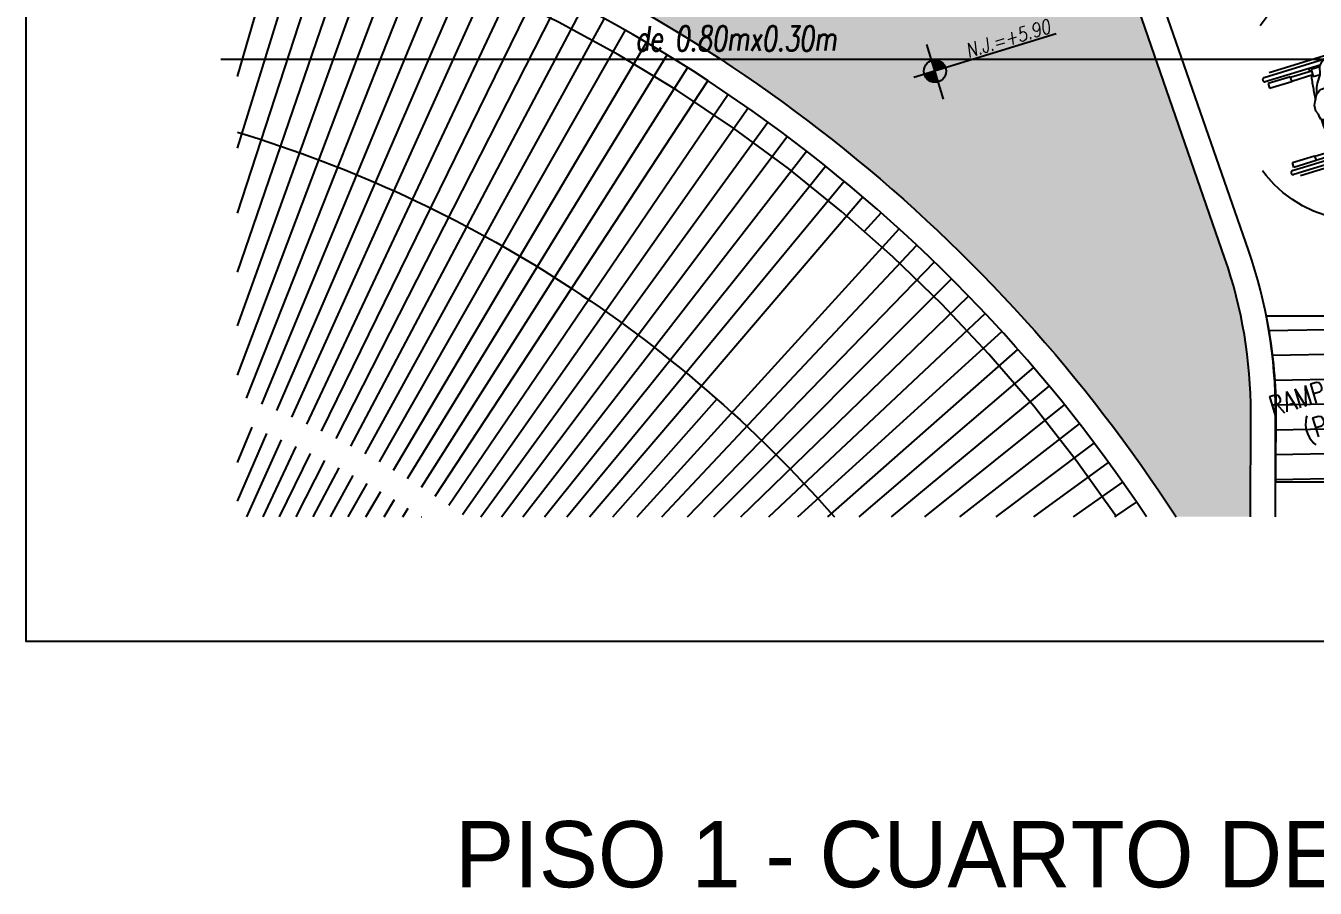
# Model space of a CAD drawing. Header units: millimetres. Extents: x -3 to 53, y -269 to 39.
# Drawn here: x 19.17 to 26.95, y 3.61 to 8.82 of the extents above; entities that cross this region are included whole.
import ezdxf
from ezdxf import colors
from ezdxf.entities.mleader import LeaderData, LeaderLine
from ezdxf.enums import TextEntityAlignment as Align
from ezdxf.math import Vec2, Vec3

# ---------------------------------------------------------------- set-up
doc = ezdxf.new("R2010")
doc.units = ezdxf.units.MM
doc.header["$LTSCALE"] = 15
for name, pattern in [('CENTER', [2, 1.25, -0.25, 0.25, -0.25]), ('HIDDEN2', [0.1875, 0.125, -0.0625]), ('PHANTOM', [63.50000000000001, 31.75, -6.35, 6.35, -6.35, 6.35, -6.35])]:
    doc.linetypes.add(name, pattern=pattern)
doc.layers.get('0').update_dxf_attribs({"color": 250})
for name, color, linetype in [('A-EJES', 251, 'PHANTOM'), ('A-HATCH', 250, 'Continuous'), ('A-MURO BAJO', 251, 'Continuous'), ('A-PROYECCIONES', 250, 'HIDDEN2'), ('A-PROYECCIONES INT.', 250, 'HIDDEN2'), ('A_50_TextoAmbiente', 252, 'Continuous'), ('A_50_TextoIndicaciones', 252, 'Continuous'), ('DLP_VERDE', 250, 'Continuous'), ('L13 Texto Grande', 150, 'Continuous'), ('L4 Linea mediana', 191, 'Continuous'), ('L6 Linea fina', 141, 'Continuous')]:
    doc.layers.add(name, color=color, linetype=linetype)
doc.styles.add('JNV ING', font='romans.shx', dxfattribs={"width": 0.7, "oblique": 8, "height": 0.15})
doc.styles.add('R175-75', font='GOTHIC.TTF', dxfattribs={"height": 0.4})
doc.styles.add('R80', font='ARIALN.TTF', dxfattribs={"height": 2.03})
doc.styles.add('R80-200', font='romans.shx', dxfattribs={"width": 0.8, "oblique": 10, "height": 0.2})
doc.styles.add('ROMANS', font='romans.shx', dxfattribs={"width": 0.8})

# ---------------------------------------------------------------- blocks, each defined once
blk = doc.blocks.new('SIM NIVEL PLANTA')
at = {"linetype": 'Continuous'}
h = blk.add_hatch(dxfattribs=at)
h.set_pattern_fill('_USER', color=256, scale=0.08999670446314668, angle=45, style=0, pattern_type=0)
h.set_pattern_definition([(44.99999999999999, (31854.49522823409, 23864.84028394721), (-0.06363728001033264, 0.06363728001033264), [])])
h.paths.add_polyline_path([(-17.32872977103762, 1.818989403545856e-12), (-15.97887808709203, 1.818989403545856e-12, 0.409209022765965), (-17.32872977103762, 1.326942121290652)])
h.paths.add_polyline_path([(-18.6785814549832, 1.818989403545856e-12, 0.004279213269936855), (-18.67877922097944, -0.02310732865116738, 0.4142135623730951), (-17.32872977103762, -1.373156778592987), (-17.32872977103762, 1.819100425848319e-12)])
for p, q in [((-17.32872977103762, -3.577344964573422), (-17.32872977103762, 3.344429510060582)), ((-1.999999999999272, 1.818989403545856e-12), (-19.99999999999272, 1.818989403545856e-12))]:
    blk.add_line(p, q)
blk.add_circle((-17.32872977103762, -0.02310732865116734), 1.350049449941819, dxfattribs=at)
at = {"style": 'R80'}
blk.add_attdef('N.P.T.+0.00', text='', height=1.8, dxfattribs=at).set_placement((-8.870646447927967, 1.773523014543912), align=Align.MIDDLE_CENTER)
blk = doc.blocks.new('giro de discapacitado')
for p, q in [((0.7577916237573845, 1.051686688328573), (0.2565282953760288, 1.051686688328573)), ((0.8167788416376425, 1.036362903090435), (0.8103361028279323, 0.9680698717063478)), ((0.3725227346062638, 0.9885275089525294), (0.5051553841772147, 0.9885275089525294)), ((0.3725227346062638, 0.9634643425334843), (0.5051553841772147, 0.9634643425334843)), ((0.4946283763570136, 0.9884617263635391), (0.4946283763570136, 1.006572988774224)), ((0.5196915427763997, 0.9965477222066284), (0.5196915427763997, 1.006572988774224)), ((0.9704397685136428, 0.951434022652279), (0.9704397685136428, 0.903841721500612)), ((1.108678058667465, 0.961459289219988), (1.10736240688675, 0.961459289219988)), ((0.9704397685136428, 0.7848910388696595), (0.9704397685136428, 0.6721922547393433)), ((0.3725227346062638, 0.4882667072279219), (0.5051553841772147, 0.4882667072279219)), ((0.7496674534513659, 0.491986058992552), (0.7641255528387774, 0.4116632846187258)), ((0.9704397685136428, 0.5384687291259524), (0.9704397685136428, 0.5002970271090135)), ((1.108678058667465, 0.4902717605414182), (1.10736240688675, 0.4902717605414182)), ((0.7577916237573845, 0.4000443614327196), (0.2565282953760288, 0.4000443614327196)), ((0.3725227346062638, 0.4632035408087631), (0.5051553841772147, 0.4632035408087631)), ((0.4946283763570136, 0.4632693233978671), (0.4946283763570136, 0.4451580609870689)), ((0.5196915427763997, 0.4551833275546642), (0.5196915427763997, 0.4451580609870689))]:
    blk.add_line(p, q)
for points in [[(0.593443978967116, 1.031636155193382), (0.2189335457474044, 1.031636155193382, 1), (0.2189335457474044, 1.006572988774224), (0.5657452506015943, 1.006572988774224, 1)], [(0.6056704308284679, 0.4200948945680238), (0.2189335457474044, 0.4200948945680238, -1), (0.2189335457474044, 0.4451580609870689), (0.5621546293737083, 0.4451580609870689, -1)]]:
    blk.add_lwpolyline(points, format="xyb")
for points in [[(0.4927871223285365, 0.8419482766835245), (0.5056725999484115, 0.8821763728325323), (0.5169831858588623, 0.9049374882081338), (0.548194676093317, 0.9487416552768764), (0.5612645928395068, 1.002001629438041), (0.5848402444844396, 1.026054520994762), (0.5981552380244466, 1.034692563398949), (0.627362320629345, 1.042805641900259), (0.7397045958759918, 1.046719009177309), (0.7948735296845371, 1.041517094138271), (0.8206444849238324, 1.035074355328447), (0.8902260640697932, 1.042805641900259), (0.9198149386038494, 1.03526525129314), (0.9340366879764588, 1.026054520994762), (0.9421974904689705, 1.012787251445616), (0.9423883864337768, 0.9924745067535241), (0.9379023312621939, 0.9848209926118443), (0.9134199237851135, 0.9654927761823728), (0.8812062297361081, 0.9487416552768764), (0.8555307224792159, 0.9374787933575135), (0.8438383446391526, 0.9397218209430775), (0.8206444849238324, 0.959050037372549), (0.8077590073039573, 0.9693584194683353), (0.7958916414963824, 0.9737755399856951), (0.7708206381275886, 0.9726513748599928), (0.7180060878845325, 0.9510589201821631), (0.6917897087273559, 0.9422989164670525), (0.6750385878217458, 0.9397218209430775), (0.6685958490120356, 0.9281248910854174), (0.6750385878217458, 0.8714287895591042), (0.6789042311074809, 0.8496795632553358), (0.6789042311074809, 0.8393711811595495)], [(0.5599262122905202, 0.9965477222066284), (0.5051553841772147, 0.9965477222066284), (0.5051553841772147, 0.951434022652279)], [(0.5051553841772147, 0.951434022652279), (0.5488553789568869, 0.951434022652279)], [(0.6995209952992809, 0.94358746422904), (0.7407545236819715, 0.9281248910854174), (0.8101800171784816, 0.919827373457565), (0.9209951247071331, 0.9056533480759299), (1.026499955538839, 0.9017877047899674), (1.074176222731239, 0.8963503982140537), (1.101235725732749, 0.8821763728325323), (1.123141037685855, 0.8821763728325323), (1.184269013554513, 0.8795992773085572), (1.206631915074468, 0.865414618349746), (1.226068772993585, 0.8586993975890209), (1.24024279837522, 0.8264857035399018), (1.237482750887466, 0.8052670608018389), (1.22993441627932, 0.7955605572527702), (1.209317652087975, 0.7929834617289089), (1.195865943412173, 0.7826750796331226), (1.166229344886688, 0.7852521751570976), (1.152777636210885, 0.7916949139669214), (1.13087232425778, 0.8032918438245815), (1.090927343636849, 0.7981376527767452), (1.017480121204699, 0.7916949139669214), (0.9016669082780027, 0.7749437930614249), (0.7805434186529965, 0.7453071945362808), (0.7639483833972918, 0.7285560736306707), (0.7562170968253668, 0.7221133348208468), (0.7877084741689941, 0.7092278572011992), (0.8436822589892472, 0.6790949251744678), (0.8849157873723925, 0.672652186364644), (0.9164071647155652, 0.674933401129806), (1.027788503300599, 0.6692828765803824), (1.080618961540949, 0.6563973989607348), (1.12056394216188, 0.631914991483427), (1.127006680972045, 0.6357806347692758), (1.1969676311287, 0.6368397374825463), (1.213466410901674, 0.631914991483427), (1.249545748236869, 0.6216066093877544), (1.270162512428215, 0.5958356541484591), (1.271804151395827, 0.5850438068183621), (1.26243122585629, 0.5733641111388579), (1.231070379116773, 0.5611507522261263), (1.197154491173933, 0.5527473469473989), (1.15922037502105, 0.5488817036615501), (1.129583776495565, 0.5591900857572227), (1.10767846454246, 0.5450160603757013), (0.9839778793939331, 0.5385733215658774), (0.9473323110028105, 0.5382902060378001), (0.8978012649918128, 0.52669327618014), (0.7869861574631614, 0.5395787537997876), (0.6711729445360106, 0.5414459331049102)], [(0.7189235782093419, 0.951434022652279), (0.8297837025879744, 0.951434022652279)], [(0.8863838593042601, 0.951434022652279), (1.0342885967857, 0.951434022652279), (1.0342885967857, 0.9965477222066284), (0.9423501069986742, 0.9965477222066284)], [(1.0342885967857, 0.9865224556390331), (1.188880191208227, 0.9865224556390331), (1.188880191208227, 0.961459289219988), (1.259057057181963, 0.961459289219988), (1.259057057181963, 0.8010550241378951), (1.234207229278582, 0.8010550241378951)], [(1.108678058667465, 0.8821763728325323), (1.108678058667465, 0.961459289219988), (1.0342885967857, 0.961459289219988)], [(0.4605734282795311, 0.7813865318712487), (0.4721379249635902, 0.803083945848357), (0.4867323458547617, 0.8329680592995601), (0.4979413133764865, 0.8471024677313608), (0.5165251660623653, 0.8599588367292199), (0.5302017465642166, 0.8644307810052396), (0.5585030581887622, 0.8664306841608322), (0.6106111997237349, 0.8574108498270334), (0.6763271355839606, 0.840659728921537), (0.7111801260844004, 0.829054985824996), (0.7276362379461716, 0.8208337702471908), (0.7510629057778715, 0.802003296062594), (0.7586307125088751, 0.7905607815262101), (0.7639483833972918, 0.7659239587276261), (0.7641059470429354, 0.73482200390049), (0.7575056445875816, 0.7195362392969855), (0.7361035375506617, 0.6952260661757919), (0.7197821103836759, 0.6834824530213837), (0.6827698743936708, 0.6692828765803824), (0.6479790848206903, 0.6679943288183949), (0.6054570086757849, 0.6563973989607348), (0.5772524209523908, 0.6527586582814138), (0.5533488671408122, 0.6563973989607348), (0.5295116987576876, 0.6644080739594074), (0.4771685610326131, 0.6893642169441137), (0.4734589058994061, 0.6924767362957027), (0.4694141204818152, 0.7030074075323682), (0.4694432637911632, 0.7186076939266286), (0.4683047148514561, 0.7259789781068093), (0.4592848805177709, 0.7465957422981546), (0.4605734282795311, 0.7813865318712487)], [(0.4848998476045381, 0.6854985736582648), (0.4836112998423232, 0.6751901915625922), (0.4850558357570662, 0.6228951571496282), (0.5224237208540217, 0.5312822130720178), (0.5546374149030271, 0.482316421217206), (0.5624576926193185, 0.443659988358263), (0.5822631489604646, 0.4281974152146404), (0.6157653907712302, 0.4166004853569802), (0.7158903242752785, 0.4108736064149525), (0.7652369311590519, 0.4127348420711314), (0.8077590073039573, 0.4191775808809552), (0.8708978476402081, 0.4153119375949927), (0.9117495840937409, 0.4229477761844009), (0.9314595924524838, 0.4333516062624767), (0.9379023312621939, 0.4451394320849431), (0.9372660113799611, 0.4554725599538187), (0.9275939491667486, 0.4732965868834071), (0.8902260640697932, 0.4990675421227024), (0.8554352744968128, 0.5132415675043376), (0.8415953170533612, 0.5117621237775438), (0.8142017461136675, 0.4964904465987274), (0.8038933640182222, 0.4848935167410673), (0.7974506252085121, 0.479739325693231), (0.7735409056253957, 0.4814096653847173), (0.7404734824003754, 0.4960591631228226), (0.7240034027763613, 0.5016446376465638), (0.6814813266314559, 0.5093035959716872), (0.6708699578284723, 0.5162712986845008), (0.6685958490120356, 0.5259110317145996), (0.6724614922977707, 0.5491772196766078), (0.6776156833457208, 0.6280493481974645), (0.6750385878217458, 0.6460890168650621), (0.6879240654416208, 0.6705714243423699)], [(1.259057057181963, 0.6097174732065014), (1.259057057181963, 0.6506760256235111), (1.108678058667465, 0.6506760256235111), (1.108678058667465, 0.6391998878189042)], [(1.0342885967857, 0.4652085941223731), (1.188880191208227, 0.4652085941223731), (1.188880191208227, 0.4902717605414182), (1.259057057181963, 0.4902717605414182), (1.259057057181963, 0.5720500543661728)], [(1.108678058667465, 0.5456628565741539), (1.108678058667465, 0.4902717605414182), (1.0342885967857, 0.4902717605414182)], [(0.5051553841772147, 0.5002970271090135), (0.5428083049246197, 0.5002970271090135)], [(0.560126496849989, 0.4551833275546642), (0.5051553841772147, 0.4551833275546642), (0.5051553841772147, 0.5002970271090135)], [(0.7279771480261843, 0.5002970271090135), (0.821029799903954, 0.5002970271090135)], [(0.8872082372849945, 0.5002970271090135), (1.0342885967857, 0.5002970271090135), (1.0342885967857, 0.4551833275546642), (0.937283822475365, 0.4551833275546642)]]:
    blk.add_lwpolyline(points)
for points in [[(0.2321690026597025, 0.9907838517561913), (0.2321690026597025, 0.9607080520532918), (0.3725227346062638, 0.9607080520532918), (0.3725227346062638, 0.9907838517561913)], [(0.2321690026597025, 0.4609471980052149), (0.2321690026597025, 0.4910229977081144), (0.3725227346062638, 0.4910229977081144), (0.3725227346062638, 0.4609471980052149)]]:
    blk.add_lwpolyline(points, close=True)
blk.add_circle((0.7500018749028641, 0.750000235940206), 0.75)
for centre, radius, start, end in [((1.874223463999897, 0.7247812447634487), 1.399449737779474, 170.1799126839746, 176.3300995864767), ((1.035160027270194, 0.8024412873159008), 0.1060635429429744, 358.3710237823439, 48.74368485511609), ((1.874223463999897, 0.7247812447634487), 1.399449737779474, 181.3818809148537, 189.7299949096211), ((1.08793710302416, 0.5923669800334892), 0.05209893138538621, 318.5826937601098, 49.38443255743417)]:
    blk.add_arc(centre, radius, start, end)

msp = doc.modelspace()

# ---------------------------------------------------------------- hatches: boundary and pattern name
at = {"layer": 'A-HATCH'}
h = msp.add_hatch(dxfattribs=at)
h.set_pattern_fill('_USER', color=256, scale=0.15, angle=180.9853511867584, pattern_type=0)
h.set_pattern_definition([(180.9853511867584, (42.73305487804828, -40.60454895290718), (0.002579516218030417, -0.1499778186802332), [])])
edge = h.paths.add_edge_path()
edge.add_arc((23.29224206522579, 6.423522307753984), 3.423964940564736, 1.9508225632703216, 10.754809454621693, ccw=False)
edge.add_line((26.71422252167108, 6.540079890354519), (26.71151453713343, 6.061869022405145))
edge.add_line((26.71151453713344, 6.061869022405148), (27.83270509160662, 6.062576788196745))
edge.add_line((27.83270509160661, 6.062576788196736), (27.83260465644382, 7.062082478663553))
edge.add_line((27.83260465644381, 7.062082478663569), (26.65606416207948, 7.062456431850853))
at = {"layer": 'DLP_VERDE'}
h = msp.add_hatch(dxfattribs=at)
h.set_pattern_fill('AR-SAND', color=256, scale=0.003500000000000004, angle=231.9853511867584)
h.set_pattern_definition([(269.4853511867584, (2175337.575686423, -7897219.928087868), (0.1384039454890662, -0.101081949015834), [0, -0.1351280000000002, 0, -0.1511300000000002, 0, -0.1444625000000001]), (239.4853511867584, (2175337.575686423, -7897219.928087868), (0.1007679092395147, -0.2784685454612014), [0, -0.07289800000000009, 0, -0.1217930000000001, 0, -0.04667250000000005]), (199.4853511867584, (2175337.643029186, -7897219.84193847), (-0.1701037046804419, -0.2184248762750918), [0, -0.04445000000000004, 0, -0.1600200000000001, 0, -0.2089150000000002]), (189.4853511867584, (2175337.643029186, -7897219.84193847), (-0.1031136760868845, -0.2586025374308017), [0, -0.02222500000000002, 0, -0.1049020000000001, 0, -0.1200150000000001])])
edge = h.paths.add_edge_path()
edge.add_line((30.63462777227994, 8.46331463409479), (29.56116763613463, 8.463264666098068))
edge.add_arc((29.56120720281427, 7.613264666912055), 0.8500000001069078, 90.00266706324042, 136.0607298134587)
edge.add_line((28.9491428671129, 8.203075864768918), (28.04352248251545, 7.263287096832139))
edge.add_line((28.04352248251544, 7.263287096832139), (30.63475639764685, 7.263547476182214))
edge.add_line((30.63475639764687, 7.263547476182214), (30.63462777227994, 8.46331463409479))
edge = h.paths.add_edge_path()
edge.add_line((26.56106092934903, 5.850624824534336), (26.56240110702703, 6.475218394687163))
edge.add_ellipse((23.7124076703908, 6.481333567248184), major_axis=(2.849999997228946, 0), ratio=1, start_angle=359.8770618077437, end_angle=379.057502396262)
edge.add_line((26.4062030360181, 7.411906784319211), (25.66606382977528, 9.554439502248819))
edge.add_line((25.66606382977528, 9.554439502248819), (21.51164519087922, 9.553657065060525))
edge.add_ellipse((18.18182053902464, 0.7088423520323124), major_axis=(-9.450845439424917, 0), ratio=1, start_angle=212.9601291903867, end_angle=249.37005166243432, ccw=False)

# ---------------------------------------------------------------- linework, layer by layer
at = {"elevation": -6.200726313267454e-06}
msp.add_lwpolyline([(20.44584237974914, 8.173909106441293, -0.1400868409777658), (24.04822874246227, 5.850624824534335)], format="xyb", dxfattribs=at)
at = {"layer": 'A-EJES', "ltscale": 0.5}
msp.add_line((20.34379226715848, 8.614487766013003, -2.838448927444342e-06), (44.42889068618544, 8.614654725635122, -2.838448927444342e-06), dxfattribs=at)
at = {"layer": 'A-HATCH', "color": 8}
for p, q in [((20.44584237974911, 8.511083724637786, -5.287210015248646e-06), (20.77374956387024, 9.64122044180965, -5.287210015248646e-06)), ((20.44584237974911, 8.076655153710787, -5.287210015248646e-06), (20.91372191186414, 9.599413074945033, -5.287210015248646e-06)), ((20.44584237974911, 7.684488145960052, -5.287210015248646e-06), (21.05302030796392, 9.55541227565135, -5.287210015248646e-06)), ((20.44584237974911, 7.328534390942337, -5.287210015248646e-06), (21.19161038369367, 9.509228901478139, -5.287210015248646e-06)), ((20.44584237974911, 7.003846139317175, -5.287210015248646e-06), (21.32945794340353, 9.460874346743537, -5.287210015248646e-06)), ((20.44584237974911, 6.706336715729042, -5.287210015248646e-06), (21.46652897915135, 9.410360541237253, -5.287210015248646e-06)), ((20.49939004472967, 6.567985026603907, -5.287210015248646e-06), (21.60278966977782, 9.357699948964068, -5.287210015248646e-06)), ((20.59112395482495, 6.530866248246383, -5.287210015248646e-06), (21.73820639309699, 9.302905563103309, -5.287210015248646e-06)), ((20.68226350975084, 6.492311156483339, -5.287210015248646e-06), (21.87274573539062, 9.24599090501377, -5.287210015248646e-06)), ((20.7727862240699, 6.452329263406426, -5.287210015248646e-06), (22.0063745061218, 9.18697001412096, -5.287210015248646e-06)), ((20.8626697625123, 6.410930433723252, -5.287210015248646e-06), (22.13905972882495, 9.125857456819944, -5.287210015248646e-06)), ((20.95189194640813, 6.368124882826891, -5.287210015248646e-06), (22.27076866980676, 9.062668309923481, -5.287210015248646e-06)), ((21.04043076494696, 6.323923169523397, -5.287210015248646e-06), (22.40146882905421, 8.997418163727502, -5.287210015248646e-06)), ((21.12826436878314, 6.27833620381648, -5.287210015248646e-06), (22.53112795935593, 8.930123119087625, -5.287210015248646e-06)), ((21.2153710888249, 6.231375231223097, -5.287210015248646e-06), (22.65971407082574, 8.860799778088989, -5.287210015248646e-06)), ((21.30172943091256, 6.183051838938297, -5.287210015248646e-06), (22.78719543240308, 8.789465248399893, -5.287210015248646e-06)), ((21.38731808984002, 6.133377950380009, -5.287210015248646e-06), (22.91354059810445, 8.716137125971386, -5.287210015248646e-06)), ((21.47211594505561, 6.08236582192842, -5.287210015248646e-06), (23.03871838466509, 8.640833508657863, -5.287210015248646e-06)), ((21.55610207641539, 6.030028038973541, -5.287210015248646e-06), (23.16269791020389, 8.563572973944105, -5.287210015248646e-06)), ((21.63925575963745, 5.976377517448128, -5.287210015248646e-06), (23.28544858833229, 8.48437458298875, -5.287210015248646e-06)), ((21.72155647820404, 5.921427492856168, -5.287210015248646e-06), (23.406940125105, 8.403257881640513, -5.287210015248646e-06)), ((21.80298392633094, 5.865191524101334, -5.287210015248646e-06), (23.52714254966594, 8.3202428796111, -5.287210015248646e-06)), ((21.91469381984075, 5.850624824534338, -5.287210015248646e-06), (23.64602620143339, 8.235350062141777, -5.287210015248646e-06)), ((22.03944731724457, 5.85062482453434, -5.287210015248646e-06), (23.76356175037981, 8.148600372826763, -5.287210015248646e-06)), ((22.16717664485046, 5.85062482453433, -5.287210015248646e-06), (23.87972019140383, 8.060015219684317, -5.287210015248646e-06)), ((22.29805492469504, 5.850624824534342, -5.287210015248646e-06), (23.99447287003417, 7.969616454767959, -5.287210015248646e-06)), ((22.43226711099925, 5.850624824534335, -5.287210015248646e-06), (24.10779146804072, 7.877426387299806, -5.287210015248646e-06)), ((22.57001107876602, 5.850624824534336, -5.287210015248646e-06), (24.21964802859731, 7.78346776116868, -5.287210015248646e-06)), ((24.23085744539546, 7.57521244892086, -5.287210015248646e-06), (24.3300149500752, 7.687763761798522, -5.287210015248646e-06)), ((22.85695790189257, 5.850624824534341, -5.287210015248646e-06), (24.43886500465294, 7.590337998461621, -5.287210015248646e-06)), ((23.00663274095004, 5.850624824534333, -5.287210015248646e-06), (24.54617133248442, 7.491214513209059, -5.287210015248646e-06)), ((23.16078651741793, 5.850624824534331, -5.287210015248646e-06), (24.6519074582703, 7.390417761587429, -5.287210015248646e-06)), ((23.31970293245823, 5.850624824534338, -5.287210015248646e-06), (24.7560472931016, 7.287972614175771, -5.287210015248646e-06)), ((23.48368835794145, 5.850624824534335, -5.287210015248646e-06), (24.85856514287352, 7.183904347469991, -5.287210015248646e-06)), ((23.65307418475621, 5.85062482453433, -5.287210015248646e-06), (24.95943570981913, 7.078238640456107, -5.287210015248646e-06)), ((23.82821952456263, 5.850624824534335, -5.287210015248646e-06), (25.05863410970321, 6.971001561359969, -5.287210015248646e-06)), ((24.00951421696283, 5.850624824534339, -5.287210015248646e-06), (25.1561358640445, 6.862219572088065, -5.287210015248646e-06)), ((24.19738226591699, 5.850624824534342, -5.287210015248646e-06), (25.25191691695667, 6.751919511948046, -5.287210015248646e-06)), ((24.39228572207176, 5.85062482453433, -5.287210015248646e-06), (25.34595363535834, 6.640128595765333, -5.287210015248646e-06)), ((22.71149884296321, 5.850624824534332, -5.287210015248646e-06), (23.3384401009387, 6.562250857382, -5.287210015248646e-06)), ((24.59472912867557, 5.850624824534339, -5.287210015248646e-06), (25.43822281971282, 6.526874403530257, -5.287210015248646e-06)), ((20.44584237974911, 6.179778807312511, -5.287210015248646e-06), (20.53376983492197, 6.392264287158952, -5.287210015248646e-06)), ((24.80526457115243, 5.850624824534334, -5.287210015248646e-06), (25.52870169701455, 6.412184887020089, -5.287210015248646e-06)), ((20.44584237974911, 5.945450343860401, -5.287210015248646e-06), (20.62273940060612, 6.354627173750913, -5.287210015248646e-06)), ((20.50135914723774, 5.850624824534333, -5.287210015248646e-06), (20.71110681217235, 6.315597230731584, -5.287210015248646e-06)), ((20.59924888519382, 5.850624824534337, -5.287210015248646e-06), (20.79885026603458, 6.275184086927624, -5.287210015248646e-06)), ((20.6985953132212, 5.85062482453434, -5.287210015248646e-06), (20.88594811305362, 6.233397715350833, -5.287210015248646e-06)), ((25.02449752577468, 5.85062482453433, -5.287210015248646e-06), (25.61736795065141, 6.296088335099398, -5.287210015248646e-06)), ((20.79948134612974, 5.850624824534336, -5.287210015248646e-06), (20.97237886365164, 6.190248425022162, -5.287210015248646e-06)), ((25.25309348341202, 5.850624824534338, -5.287210015248646e-06), (25.70419969878941, 6.178613399253152, -5.287210015248646e-06)), ((20.9019940309004, 5.85062482453433, -5.287210015248646e-06), (21.05812119193783, 6.145746863205972, -5.287210015248646e-06)), ((21.00622487938523, 5.850624824534338, -5.287210015248646e-06), (21.14315394263841, 6.099904008762337, -5.287210015248646e-06)), ((21.1122702197145, 5.850624824534339, -5.287210015248646e-06), (21.22745613369133, 6.0527311739136, -5.287210015248646e-06)), ((21.22023159217693, 5.850624824534338, -5.287210015248646e-06), (21.31100696745034, 6.004239996954766, -5.287210015248646e-06)), ((25.49178570124934, 5.850624824534342, -5.287210015248646e-06), (25.7891755192222, 6.059789061251053, -5.287210015248646e-06)), ((21.33021616237261, 5.85062482453433, -5.287210015248646e-06), (21.39378582710043, 5.954442442132404, -5.287210015248646e-06)), ((25.7413841016776, 5.850624824534332, -5.287210015248646e-06), (25.8722744455458, 5.939644638795897, -5.287210015248646e-06)), ((21.4423371872933, 5.85062482453434, -5.287210015248646e-06), (21.47577228784374, 5.903350798192434, -5.287210015248646e-06)), ((21.55671452251374, 5.850624824534338, -5.287210015248646e-06), (21.55694612178505, 5.850977669160528, -5.287210015248646e-06))]:
    msp.add_line(p, q, dxfattribs=at)
at = {"layer": 'A-HATCH', "elevation": -5.391937706896553e-06}
msp.add_lwpolyline([(26.6560641620795, 7.062456431850848, -0.03843354676295481), (26.71422252167108, 6.540079890354519), (26.71151453713344, 6.061869022405148), (27.83270509160661, 6.062576788196736), (27.83260465644381, 7.062082478663569)], format="xyb", close=True, dxfattribs=at)
at = {"layer": 'A-MURO BAJO', "elevation": -6.200726313267454e-06}
for points in [[(26.56106092934903, 5.850624824534336), (26.56240110702703, 6.475218394687163, 0.08388640096161146), (26.4062030360181, 7.411906784319211), (25.66606382977528, 9.554439502248819), (21.51164519087922, 9.553657065060525, -0.1602184548091725), (26.11154641861026, 5.85062482453433, -0.1602184548091725)], [(26.71106127477344, 5.850624824534336), (26.71240076186464, 6.474896543078271, 0.08388640092449041), (26.54798173960125, 7.460884322156672), (25.82186408104596, 9.553243134561324)]]:
    msp.add_lwpolyline(points, format="xyb", dxfattribs=at)
at = {"layer": 'A-MURO BAJO', "ltscale": 0.5}
msp.add_arc((18.18225085293875, 0.7095837251206287, -6.200726313267454e-06), 9.300000000218423, 33.55932566715546, 75.91288245662349, dxfattribs=at)
at = {"layer": 'A-PROYECCIONES', "color": 152, "linetype": 'CENTER', "ltscale": 0.5, "true_color": 0x2776bb, "transparency": 33554623, "elevation": -6.200726313267454e-06}
msp.add_lwpolyline([(25.75141168995876, 5.850624824534343, 0.1830488992593423), (20.44584237974911, 9.575171871912111)], format="xyb", dxfattribs=at)
at = {"layer": 'L4 Linea mediana'}
msp.add_lwpolyline([(46.16695844671327, 15.41323125277977), (19.16695844671327, 15.41323125277977), (19.16695844671327, 5.100624824534336), (46.16695844671327, 5.100624824534336)], close=True, dxfattribs=at)

# ---------------------------------------------------------------- block references
at = {"layer": 'A-PROYECCIONES INT.', "rotation": 16.98535118675846}
msp.add_blockref('giro de discapacitado', (26.73472067916825, 7.452461132789471, -5.391937706896553e-06), dxfattribs=at)
at = {"layer": 'A_50_TextoIndicaciones', "color": 1}
ref = msp.add_blockref('SIM NIVEL PLANTA', (25.48401710199118, 8.797133984864082, -6.200726313267454e-06), dxfattribs=dict(at, xscale=0.04999999999999999, yscale=0.04999999999999999, zscale=0.04999999999999999, rotation=16.99437550499164))
ref.add_attrib('N.P.T.+0.00', 'N.J.=+5.90', dxfattribs={"layer": '0', "height": 0.08533333333333337, "rotation": 16.994375507535, "style": 'R80-200', "oblique": 10, "width": 0.7999999999999997}).set_placement((25.0832237569245, 8.779992466759495, -6.200726313267454e-06), align=Align.TOP_CENTER)

# ---------------------------------------------------------------- texts
at = {"layer": 'A_50_TextoAmbiente', "color": 3, "insert": (27.2448144556021, 6.563083120305527, -5.391937706896553e-06), "char_height": 0.1200000000000001, "width": 1.239758650938854, "attachment_point": 5, "rotation": 16.985351186758454, "style": 'ROMANS'}
msp.add_mtext('\\pxqc;RAMPA PEATONAL (PENT. 10%)', dxfattribs=at)
at = {"layer": 'L13 Texto Grande', "insert": (21.75879410089389, 4.013076401260186), "char_height": 0.4, "width": 16.52964872167751, "attachment_point": 1, "style": 'R175-75'}
msp.add_mtext('PISO 1 - CUARTO DE BASURA', dxfattribs=at)

# ---------------------------------------------------------------- leaders
at = {"layer": 'L6 Linea fina'}
ml = msp.add_multileader_mtext('Standard', dxfattribs=at)
ml.set_content('Vano de ventilación\\Pde 0.80mx0.30m', color=12, style='JNV ING')
ml.set_leader_properties(color=256, linetype='ByLayer', lineweight=-1)
ml.build(insert=Vec2(0, 0))
ml.multileader.update_dxf_attribs({"dogleg_length": 0.05, "arrow_head_size": 0.15})
ctx = ml.context
ctx.base_point, ctx.char_height, ctx.arrow_head_size, ctx.landing_gap_size, ctx.plane_origin = Vec3(22.44054564735933, 8.989920715342263, 5.238284583787691e-07), 0.15, 0.15, 0.07, Vec3(24.62270819300414, 9.233465757065188, 5.238284583787691e-07)
ctx.text_align_type = 2
notes = []
notes.append((ctx, [(0, (1, 1, 0), (24.18093346225254, 8.989920715342263, 5.238284583787691e-07), (-1, 0), 0.05, [(0, [(24.51302021458733, 9.554415036780151, 5.238284583787691e-07)], 0, [])])]))
ctx.mtext.insert, ctx.mtext.alignment, ctx.mtext.flow_direction = Vec3(24.06093346225254, 9.064920715342263, 5.238284583787691e-07), 3, 5
for ctx, leaders in notes:
    for number, flags, end, landing, length, lines in leaders:
        leader = LeaderData()
        leader.index, (leader.has_last_leader_line, leader.has_dogleg_vector, leader.attachment_direction) = number, flags
        leader.last_leader_point, leader.dogleg_vector, leader.dogleg_length = Vec3(end), Vec3(landing), length
        for number, points, colour, breaks in lines:
            line = LeaderLine()
            line.index, line.vertices, line.color, line.breaks = number, Vec3.list(points), colors.encode_raw_color(colour), breaks
            leader.lines.append(line)
        ctx.leaders.append(leader)

doc.saveas('drawing.dxf')
